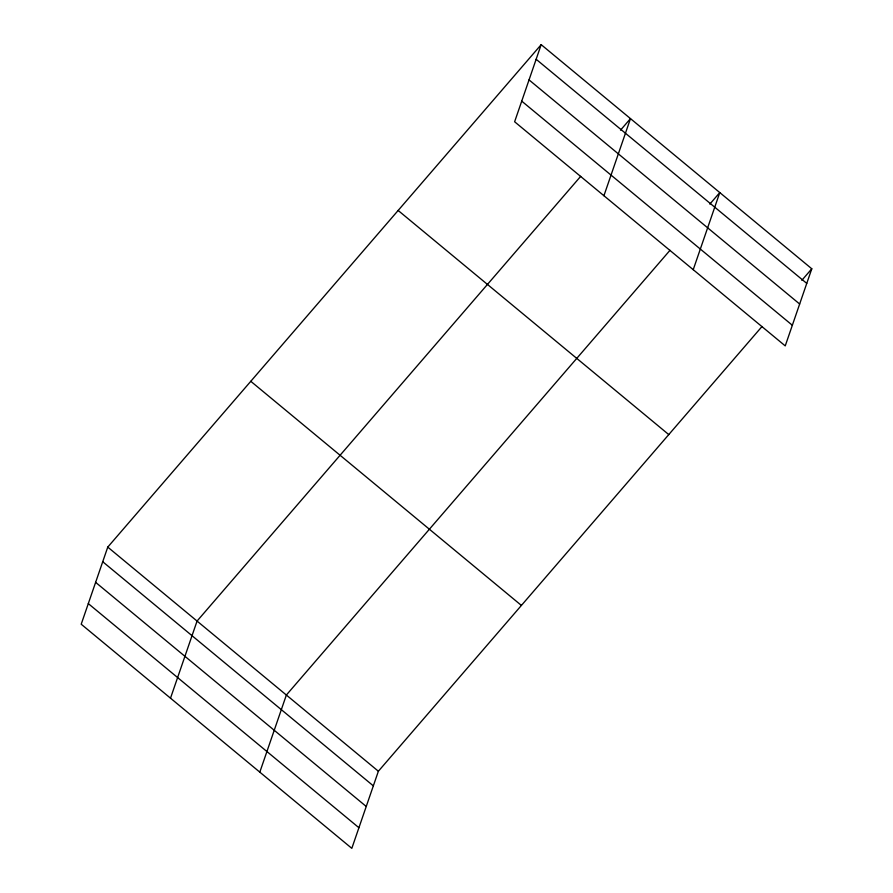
<?xml version="1.0" encoding="UTF-8"?>
<svg xmlns="http://www.w3.org/2000/svg" width="893" height="893" viewBox="0 0 893 893"><rect width="100%" height="100%" fill="white"/><g stroke="black" fill="none" stroke-linecap="round" stroke-linejoin="round"><path stroke-width="1.34" d="M541.18 44.65L514.625 121.761L785.237 345.892L811.793 268.782L541.18 44.65L107.763 547.108L81.207 624.218L351.82 848.35L378.375 771.239L762.008 326.503M170.507 698.181L197.063 621.07L580.696 176.334M259.818 772.144L286.363 695.033L669.996 250.297M603.925 195.723L630.48 118.613L620.523 130.155M693.225 269.686L719.78 192.575L709.823 204.117M801.836 280.324L811.793 268.782M536.146 59.273L806.759 283.394M529.036 79.89L799.659 304.022M521.724 101.132L792.337 325.264M398.144 210.458L668.768 434.59M250.788 381.3L521.4 605.432M107.763 547.108L378.375 771.239M102.728 561.73L373.341 785.862M95.629 582.348L366.242 806.479M88.307 603.601L358.93 827.733"/></g></svg>
